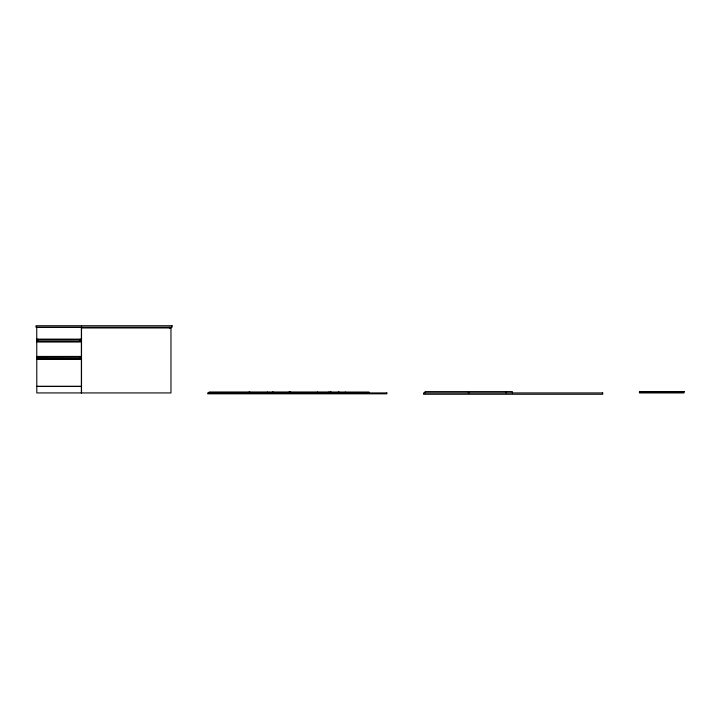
<?xml version="1.0" encoding="UTF-8"?>
<svg xmlns="http://www.w3.org/2000/svg" width="720" height="720" viewBox="0 0 720 720"><rect width="100%" height="100%" fill="white"/><g stroke="black" fill="none" stroke-linecap="round" stroke-linejoin="round"><path stroke-width="1.08" d="M36.81 327.438L81.378 327.438L81.378 339.624L36.81 339.624M81.522 327.951L170.964 327.951M36.81 339.183L81.378 339.183M36.81 339.498L81.378 339.498M36.81 339.768L81.378 339.768L81.378 356.877M36.81 341.388L81.378 341.388M36.81 341.505L81.378 341.505M38.718 341.604L79.542 341.604M36.81 341.829L81.378 341.829M36.81 356.436L81.378 356.436M36.81 356.877L81.378 356.76M36.81 357.03L81.378 357.03L81.378 386.325L36.81 386.325M36.81 358.641L81.378 358.641M36.81 358.767L81.378 358.767M36.81 359.082L81.378 359.082M36.81 386.469L81.378 386.469L81.378 392.931M639.432 391.905L684 391.905M209.142 392.49L249.084 392.49M249.822 392.49L288.963 392.49M289.692 392.49L328.833 392.49M512.397 392.931L512.397 391.608L469.08 391.608L469.08 392.931M506.16 391.608L506.16 392.931M468.342 392.931L468.342 391.608L425.016 391.608L425.016 392.931M369.513 392.931L369.072 392.049L209.142 392.049L209.142 392.931M345.276 392.049L345.276 392.931M339.039 392.049L339.039 392.931M338.301 392.049L338.301 392.931M331.182 392.049L331.182 392.931M330.444 392.049L330.444 392.931M330.003 392.049L329.562 392.931M328.833 392.049L328.833 392.931M317.448 392.049L317.448 392.931M290.574 392.049L290.502 392.931M289.764 392.049L289.764 392.931M289.692 392.049L289.692 392.931M288.963 392.049L288.963 392.931M273.249 392.049L273.249 392.931M272.511 392.049L272.511 392.931M267.372 392.049L267.372 392.931M249.822 392.049L249.822 392.931M249.084 392.049L249.084 392.931M170.964 327.438L170.964 392.931L36.81 392.931L36.738 327.213M169.641 327.213L169.641 328.095M81.522 325.746L81.522 392.931M80.208 339.21L80.208 341.433M80.208 357.003L80.208 359.226M38.052 339.21L38.052 341.433M38.052 357.003L38.052 359.226M172.062 325.746L36 325.746L36 327.213L172.062 327.213L172.062 325.746M684 391.608L639.432 391.608L639.432 392.931L684 392.931L684 391.608M386.838 392.931L207.675 392.931L207.675 393.813L386.838 393.813L386.838 392.931M602.712 392.931L423.549 392.931L423.549 394.254L602.712 394.254L602.712 392.931"/></g></svg>
